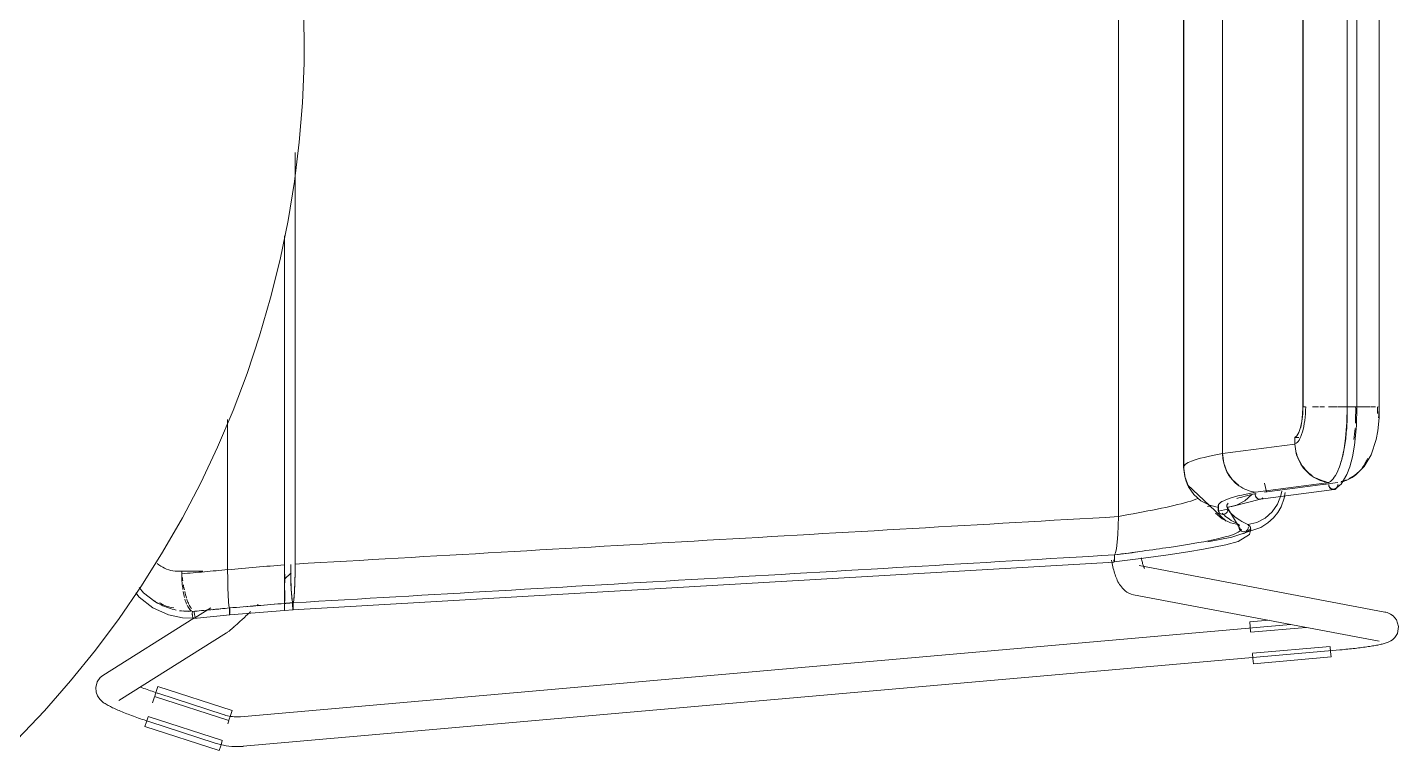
# Model space of a CAD drawing. Header units: millimetres. Extents: x 79795 to 317870, y -36033 to 97293.
# Drawn here: x 160438 to 160992, y 30924 to 31216 of the extents above; entities that cross this region are included whole.
import ezdxf

# ---------------------------------------------------------------- set-up
doc = ezdxf.new("R2010")
doc.units = ezdxf.units.MM
doc.header["$MEASUREMENT"] = 0
doc.layers.add('I-FURN', color=8, linetype='CONTINUOUS', lineweight=9)

msp = doc.modelspace()

# ---------------------------------------------------------------- linework, layer by layer
at = {"layer": 'I-FURN'}
for p, q in [((160879.15, 31018.98), (160879.15, 31402.38)), ((160879.15, 31402.38), (160879.15, 31018.98)), ((160905.5, 31382.53), (160905.5, 31077.73)), ((160905.66, 31038.29), (160905.66, 31383.07)), ((160905.66, 31383.07), (160905.66, 31038.29)), ((160921.25, 31044.32), (160921.25, 31377.04)), ((160921.25, 31377.04), (160921.25, 31044.32)), ((160953.72, 31358.11), (160953.72, 31063.25)), ((160953.78, 31063.25), (160953.78, 31358.11)), ((160971.62, 31358.11), (160971.62, 31063.25)), ((160975.58, 31063.25), (160975.58, 31358.11)), ((160984.62, 31063.25), (160984.62, 31358.11)), ((160550.12, 31210.68), (160549.8, 31226.68)), ((160550.02, 31202.04), (160550.12, 31210.68)), ((160549.36, 31186.06), (160550.02, 31202.04)), ((160548.05, 31170.11), (160549.36, 31186.06)), ((160546.11, 31154.23), (160548.05, 31170.11)), ((160546.42, 30999.73), (160546.42, 31166)), ((160546.42, 31166), (160546.42, 30999.73)), ((160543.54, 31138.44), (160546.11, 31154.23)), ((160540.34, 31122.77), (160543.54, 31138.44)), ((160542.1, 30999.46), (160542.1, 31132.29)), ((160542.1, 31132.29), (160542.1, 30999.46)), ((160536.51, 31107.23), (160540.34, 31122.77)), ((160532.06, 31091.86), (160536.51, 31107.23)), ((160527.01, 31076.68), (160532.06, 31091.86)), ((160521.35, 31061.72), (160527.01, 31076.68)), ((160905.5, 31077.73), (160905.5, 31038.83)), ((160953.72, 31063.25), (160953.61, 31060.22)), ((160960.1, 31063.25), (160957.63, 31063.25)), ((160962.46, 31063.25), (160960.62, 31063.25)), ((160967.64, 31063.25), (160964.09, 31063.25)), ((160967.84, 31063.25), (160971.65, 31063.25)), ((160971.65, 31063.25), (160967.84, 31063.25)), ((160971.54, 31057.03), (160971.62, 31063.25)), ((160971.73, 31063.25), (160971.96, 31063.25)), ((160975.58, 31063.25), (160971.73, 31063.25)), ((160971.96, 31063.25), (160972.29, 31063.25)), ((160972.29, 31063.25), (160972.71, 31063.25)), ((160972.71, 31063.25), (160973.18, 31063.25)), ((160973.18, 31063.25), (160973.68, 31063.25)), ((160973.68, 31063.25), (160974.17, 31063.25)), ((160974.17, 31063.25), (160974.62, 31063.25)), ((160974.62, 31063.25), (160975.01, 31063.25)), ((160975.01, 31063.25), (160975.32, 31063.25)), ((160975.32, 31063.25), (160975.51, 31063.25)), ((160975.34, 31063.25), (160978.37, 31063.25)), ((160978.35, 31063.25), (160975.34, 31063.25)), ((160975.44, 31055.69), (160975.58, 31063.25)), ((160975.51, 31063.25), (160975.58, 31063.25)), ((160978.51, 31063.25), (160979.11, 31063.25)), ((160981.1, 31063.25), (160979.12, 31063.25)), ((160983.13, 31063.25), (160981.38, 31063.25)), ((160984.6, 31063.25), (160984.32, 31063.25)), ((160984.45, 31063.25), (160984.62, 31063.25)), ((160984.54, 31058.74), (160984.62, 31063.25)), ((160515.09, 31046.99), (160521.35, 31061.72)), ((160519.14, 31058.07), (160519.14, 30997.52)), ((160519.14, 30997.52), (160519.14, 31058.07)), ((160953.29, 31057.37), (160952.78, 31054.87)), ((160953.61, 31060.22), (160953.29, 31057.37)), ((160971.01, 31050.47), (160971.54, 31057.03)), ((160984.02, 31053.53), (160984.54, 31058.74)), ((160951.32, 31051.54), (160950.46, 31050.9)), ((160952.11, 31052.89), (160951.32, 31051.54)), ((160952.78, 31054.87), (160952.11, 31052.89)), ((160974.64, 31047.81), (160975.44, 31055.69)), ((160983.37, 31050.03), (160984.02, 31053.53)), ((160508.25, 31032.53), (160515.09, 31046.99)), ((160950.53, 31048.18), (160921.25, 31044.32)), ((160950.46, 31050.9), (160952.13, 31050.9)), ((160950.46, 31050.9), (160950.53, 31048.18)), ((160969.45, 31042.02), (160970.42, 31046.45)), ((160970.42, 31046.45), (160971.01, 31050.47)), ((160973.77, 31043.09), (160974.64, 31047.81)), ((160981.35, 31043.88), (160983.37, 31050.03)), ((160921.25, 31044.32), (160921.73, 31040.55)), ((160921.73, 31040.55), (160922.98, 31037.14)), ((160968.36, 31038.58), (160969.45, 31042.02)), ((160972.69, 31039.05), (160973.77, 31043.09)), ((160978.48, 31039.16), (160981.35, 31043.88)), ((160905.95, 31035.08), (160905.5, 31038.83)), ((160906.13, 31034.5), (160905.66, 31038.29)), ((160905.66, 31038.29), (160906.13, 31034.5)), ((160907.67, 31030.61), (160905.95, 31035.08)), ((160907.5, 31030.93), (160906.13, 31034.5)), ((160906.13, 31034.5), (160907.49, 31030.93)), ((160923.05, 31037.01), (160925.13, 31033.89)), ((160969.2, 31032.05), (160971.5, 31035.88)), ((160971.5, 31035.88), (160972.69, 31039.05)), ((160972.31, 31034.18), (160974.57, 31035.52)), ((160974.57, 31035.52), (160976.64, 31037.19)), ((160976.64, 31037.19), (160978.48, 31039.16)), ((160500.84, 31018.35), (160508.25, 31032.53)), ((160907.07, 31031.71), (160906.37, 31033.64)), ((160922.77, 31017.11), (160907.07, 31031.71)), ((160907.49, 31030.93), (160909.66, 31027.79)), ((160909.67, 31027.79), (160907.5, 31030.93)), ((160925.13, 31033.89), (160927.87, 31031.41)), ((160934.63, 31028.78), (160964.33, 31032.62)), ((160966.31, 31029.8), (160936.54, 31025.95)), ((160967.87, 31032.64), (160938.18, 31028.8)), ((160938.96, 31028.92), (160938.27, 31032.41)), ((160945.24, 31029.15), (160944.87, 31027.4)), ((160944.87, 31027.4), (160945.24, 31029.14)), ((160961.9, 31031.87), (160964.34, 31032.19)), ((160966.81, 31030.16), (160969.2, 31032.05)), ((160909.66, 31027.79), (160912.54, 31025.28)), ((160912.54, 31025.29), (160909.67, 31027.79)), ((160915.93, 31023.53), (160912.54, 31025.29)), ((160912.54, 31025.28), (160915.93, 31023.53)), ((160915.93, 31023.53), (160919.65, 31022.64)), ((160919.68, 31020.82), (160919.63, 31023.7)), ((160923.15, 31022.64), (160926.87, 31023.53)), ((160936.62, 31025.96), (160925, 31022.99)), ((160926.87, 31023.53), (160930.26, 31025.28)), ((160930.26, 31025.28), (160933.14, 31027.79)), ((160934.48, 31028.31), (160934.44, 31027.81)), ((160934.44, 31027.81), (160934.52, 31027.32)), ((160934.52, 31027.32), (160934.71, 31026.87)), ((160934.71, 31026.87), (160935.01, 31026.48)), ((160935.01, 31026.48), (160935.39, 31026.19)), ((160935.39, 31026.19), (160935.84, 31026)), ((160935.84, 31026), (160936.3, 31025.93)), ((160936.3, 31025.93), (160936.77, 31026)), ((160936.77, 31026), (160937.21, 31026.19)), ((160937.21, 31026.19), (160937.6, 31026.48)), ((160941.3, 31020.8), (160943.47, 31023.89)), ((160943.47, 31023.89), (160944.87, 31027.4)), ((160944.92, 31022.81), (160946.21, 31026.41)), ((160946.21, 31026.41), (160946.51, 31028.68)), ((160492.87, 31004.48), (160500.84, 31018.35)), ((160879.1, 31015.21), (160879.15, 31018.98)), ((160879.15, 31018.9), (160879.1, 31015.21)), ((160918.39, 31020.31), (160921.1, 31018.05)), ((160921.1, 31018.06), (160918.4, 31020.31)), ((160919.45, 31021.67), (160919.49, 31022.17)), ((160919.48, 31022.17), (160919.45, 31021.67)), ((160919.53, 31021.18), (160919.45, 31021.67)), ((160919.45, 31021.67), (160919.53, 31021.18)), ((160919.65, 31022.64), (160919.48, 31022.17)), ((160919.49, 31022.17), (160919.65, 31022.64)), ((160919.73, 31020.73), (160919.53, 31021.18)), ((160919.53, 31021.18), (160919.73, 31020.73)), ((160919.55, 31021.12), (160923.44, 31021.96)), ((160920.05, 31020.35), (160919.73, 31020.73)), ((160919.73, 31020.73), (160920.05, 31020.34)), ((160920.45, 31020.05), (160920.05, 31020.35)), ((160920.05, 31020.34), (160920.45, 31020.05)), ((160920.91, 31019.86), (160920.45, 31020.05)), ((160920.45, 31020.05), (160920.91, 31019.86)), ((160921.4, 31019.8), (160920.91, 31019.86)), ((160920.91, 31019.86), (160921.4, 31019.79)), ((160924.42, 31016.42), (160921.1, 31018.06)), ((160921.1, 31018.05), (160924.42, 31016.41)), ((160921.89, 31019.86), (160921.4, 31019.8)), ((160921.4, 31019.79), (160921.89, 31019.86)), ((160922.35, 31020.05), (160921.89, 31019.86)), ((160921.89, 31019.86), (160922.35, 31020.05)), ((160922.75, 31020.35), (160922.35, 31020.05)), ((160922.35, 31020.05), (160922.76, 31020.34)), ((160923.07, 31020.73), (160922.75, 31020.35)), ((160922.76, 31020.34), (160923.07, 31020.73)), ((160923.27, 31021.18), (160923.07, 31020.73)), ((160923.07, 31020.73), (160923.27, 31021.18)), ((160925, 31022.99), (160923.14, 31022.67)), ((160923.15, 31022.64), (160923.31, 31022.17)), ((160923.32, 31022.17), (160923.15, 31022.64)), ((160928.96, 31013), (160923.26, 31022.39)), ((160923.35, 31021.67), (160923.27, 31021.18)), ((160923.27, 31021.18), (160923.35, 31021.67)), ((160923.31, 31022.17), (160923.35, 31021.67)), ((160923.35, 31021.67), (160923.32, 31022.17)), ((160935.15, 31016.58), (160938.47, 31018.32)), ((160938.47, 31018.32), (160941.3, 31020.8)), ((160939.55, 31016.38), (160941.8, 31018.37)), ((160941.3, 31020.8), (160940.8, 31020.27)), ((160941.74, 31021.31), (160941.3, 31020.8)), ((160941.8, 31018.37), (160943.58, 31020.54)), ((160943.58, 31020.54), (160944.92, 31022.81)), ((160878.94, 31011.68), (160879.1, 31015.21)), ((160879.09, 31015.15), (160878.94, 31011.67)), ((160928.04, 31015.63), (160924.42, 31016.42)), ((160924.42, 31016.41), (160928.04, 31015.63)), ((160925.01, 31010.57), (160936.73, 31014.56)), ((160927.86, 31014.65), (160927.89, 31015.15)), ((160927.88, 31015.15), (160927.86, 31014.65)), ((160927.95, 31014.16), (160927.86, 31014.65)), ((160927.86, 31014.65), (160927.95, 31014.16)), ((160928.04, 31015.63), (160927.88, 31015.15)), ((160927.89, 31015.15), (160928.04, 31015.63)), ((160928.16, 31013.71), (160927.95, 31014.16)), ((160927.95, 31014.16), (160928.15, 31013.71)), ((160928.15, 31013.71), (160928.47, 31013.33)), ((160928.47, 31013.34), (160928.16, 31013.71)), ((160928.87, 31013.05), (160928.47, 31013.34)), ((160928.47, 31013.33), (160928.87, 31013.04)), ((160929.33, 31012.86), (160928.87, 31013.05)), ((160928.87, 31013.04), (160929.33, 31012.86)), ((160929.82, 31012.81), (160929.33, 31012.86)), ((160929.33, 31012.86), (160929.82, 31012.8)), ((160930.3, 31012.88), (160929.82, 31012.81)), ((160929.82, 31012.8), (160930.3, 31012.87)), ((160930.76, 31013.07), (160930.3, 31012.88)), ((160930.3, 31012.87), (160930.76, 31013.07)), ((160931.15, 31013.37), (160930.76, 31013.07)), ((160930.76, 31013.07), (160931.15, 31013.37)), ((160931.46, 31013.76), (160931.15, 31013.37)), ((160931.15, 31013.37), (160931.46, 31013.76)), ((160931.65, 31014.22), (160931.46, 31013.76)), ((160931.46, 31013.76), (160931.66, 31014.21)), ((160931.52, 31015.68), (160935.15, 31016.58)), ((160931.52, 31015.68), (160931.69, 31015.21)), ((160931.69, 31015.21), (160931.52, 31015.68)), ((160931.73, 31014.71), (160931.65, 31014.22)), ((160931.66, 31014.21), (160931.73, 31014.71)), ((160932.21, 31011.67), (160932.74, 31013.86)), ((160932.74, 31013.86), (160932.45, 31014.77)), ((160936.73, 31014.56), (160939.55, 31016.38)), ((160878.39, 31006.08), (160878.7, 31008.57)), ((160878.7, 31008.54), (160878.39, 31006.08)), ((160878.7, 31008.57), (160878.94, 31011.68)), ((160878.94, 31011.63), (160878.7, 31008.57)), ((160913.56, 31005.69), (160922.58, 31007.49)), ((160915.35, 31008.67), (160925.01, 31010.57)), ((160922.58, 31007.49), (160927.57, 31008.9)), ((160927.57, 31008.9), (160932.21, 31011.67)), ((160484.35, 30990.94), (160492.87, 31004.48)), ((160876.53, 31000.67), (160876.41, 31001.37)), ((160877.25, 31001.48), (160877.29, 31001.1)), ((160877.29, 31001.1), (160877.25, 31001.48)), ((160877.29, 31001.1), (160877.33, 31000.81)), ((160877.33, 31000.81), (160877.29, 31001.1)), ((160877.44, 31000.57), (160889.29, 31002.12)), ((160877.54, 31000.83), (160877.58, 31001.13)), ((160877.58, 31001.13), (160877.54, 31000.83)), ((160877.58, 31001.13), (160877.62, 31001.52)), ((160877.62, 31001.51), (160877.58, 31001.13)), ((160877.62, 31001.52), (160877.64, 31001.97)), ((160877.64, 31001.97), (160877.62, 31001.51)), ((160877.63, 31003.43), (160878.03, 31004.33)), ((160878.02, 31004.33), (160877.63, 31003.43)), ((160877.64, 31002.96), (160877.63, 31003.43)), ((160877.63, 31003.43), (160877.64, 31002.96)), ((160877.65, 31002.46), (160877.64, 31002.96)), ((160877.64, 31002.96), (160877.65, 31002.46)), ((160877.64, 31001.97), (160877.65, 31002.46)), ((160877.65, 31002.46), (160877.64, 31001.97)), ((160878.39, 31006.07), (160878.02, 31004.33)), ((160878.03, 31004.33), (160878.39, 31006.08)), ((160888.54, 31001.71), (160888.45, 31002.2)), ((160888.64, 31001.24), (160888.54, 31001.71)), ((160888.75, 31000.8), (160888.64, 31001.24)), ((160889.29, 31002.12), (160899.22, 31003.47)), ((160899.22, 31003.47), (160907.24, 31004.66)), ((160907.24, 31004.66), (160913.56, 31005.69)), ((160499.34, 30996.81), (160509.1, 30996.81)), ((160500.59, 30995.82), (160500.59, 30996.87)), ((160519.14, 30997.52), (160519.16, 30993.76)), ((160519.16, 30993.76), (160519.14, 30997.4)), ((160542.11, 30995.68), (160542.1, 30999.46)), ((160542.1, 30999.46), (160542.11, 30995.68)), ((160542.11, 30993.67), (160544.78, 30996.24)), ((160542.11, 30992.11), (160542.11, 30995.68)), ((160542.11, 30995.68), (160542.11, 30992.11)), ((160542.23, 30995.67), (160542.22, 30992.12)), ((160542.22, 30992.11), (160542.23, 30995.67)), ((160544.63, 30999.62), (160544.66, 30995.94)), ((160544.66, 30995.94), (160544.74, 30992.39)), ((160877.44, 31000.56), (160545.53, 30981.28)), ((160546.32, 30992.38), (160546.39, 30995.94)), ((160546.39, 30995.94), (160546.42, 30999.73)), ((160876.65, 30999.97), (160876.53, 31000.67)), ((160876.79, 30999.29), (160876.65, 30999.97)), ((160876.93, 30998.63), (160876.79, 30999.29)), ((160877.08, 30997.97), (160876.93, 30998.63)), ((160877.25, 30997.33), (160877.08, 30997.97)), ((160877.42, 30996.7), (160877.25, 30997.33)), ((160877.38, 31000.63), (160877.44, 31000.57)), ((160877.44, 31000.56), (160877.38, 31000.62)), ((160877.6, 30996.08), (160877.42, 30996.7)), ((160877.8, 30995.48), (160877.6, 30996.08)), ((160986.81, 30980.35), (160887.52, 30999.16)), ((160888.85, 31000.37), (160888.75, 31000.8)), ((160888.96, 30999.98), (160888.85, 31000.37)), ((160889.07, 30999.61), (160888.96, 30999.98)), ((160889.18, 30999.28), (160889.07, 30999.61)), ((160889.28, 30998.97), (160889.18, 30999.28)), ((160889.38, 30998.71), (160889.28, 30998.97)), ((160889.48, 30998.47), (160889.38, 30998.71)), ((160889.57, 30998.28), (160889.48, 30998.47)), ((160889.64, 30998.13), (160889.57, 30998.28)), ((160889.69, 30998.04), (160889.64, 30998.13)), ((160889.73, 30997.97), (160889.69, 30998.04)), ((160889.75, 30997.94), (160889.73, 30997.97)), ((160475.3, 30977.75), (160484.35, 30990.94)), ((160483.35, 30990.22), (160485.08, 30988.15)), ((160519.16, 30993.76), (160519.24, 30990.23)), ((160519.24, 30990.22), (160519.17, 30993.67)), ((160519.24, 30990.23), (160519.35, 30987.13)), ((160519.35, 30987.12), (160519.24, 30990.16)), ((160542.12, 30988.98), (160542.11, 30992.11)), ((160542.11, 30992.11), (160542.12, 30988.98)), ((160544.74, 30992.39), (160544.86, 30989.27)), ((160546.19, 30989.25), (160546.32, 30992.38)), ((160878, 30994.88), (160877.8, 30995.48)), ((160878.22, 30994.3), (160878, 30994.88)), ((160878.46, 30993.73), (160878.22, 30994.3)), ((160878.71, 30993.17), (160878.46, 30993.73)), ((160878.98, 30992.62), (160878.71, 30993.17)), ((160879.27, 30992.08), (160878.98, 30992.62)), ((160879.59, 30991.54), (160879.27, 30992.08)), ((160879.95, 30991.01), (160879.59, 30991.54)), ((160880.35, 30990.48), (160879.95, 30991.01)), ((160880.81, 30989.95), (160880.35, 30990.48)), ((160482.02, 30988.16), (160483.42, 30986.41)), ((160483.42, 30986.41), (160488.95, 30982.08)), ((160485.08, 30988.15), (160489.66, 30984.65)), ((160489.66, 30984.65), (160493.34, 30982.74)), ((160519.35, 30987.13), (160519.5, 30984.65)), ((160519.5, 30984.65), (160519.35, 30987.09)), ((160519.5, 30984.65), (160519.68, 30982.91)), ((160519.68, 30982.91), (160519.5, 30984.63)), ((160542.12, 30988.98), (160542.13, 30986.47)), ((160542.13, 30986.48), (160542.12, 30988.97)), ((160542.15, 30984.73), (160542.13, 30986.47)), ((160542.13, 30986.47), (160542.15, 30984.72)), ((160542.16, 30983.84), (160542.15, 30984.73)), ((160542.15, 30984.72), (160542.16, 30983.84)), ((160542.2, 30986.5), (160542.19, 30984.74)), ((160542.19, 30984.74), (160542.2, 30986.49)), ((160542.22, 30988.99), (160542.2, 30986.5)), ((160542.2, 30986.49), (160542.22, 30988.99)), ((160544.86, 30989.27), (160545.03, 30986.77)), ((160545.03, 30986.77), (160545.22, 30985.02)), ((160545.22, 30985.02), (160545.43, 30984.12)), ((160545.63, 30984.11), (160545.84, 30985)), ((160545.84, 30985), (160546.03, 30986.75)), ((160546.03, 30986.75), (160546.19, 30989.25)), ((160881.33, 30989.42), (160880.81, 30989.95)), ((160881.92, 30988.91), (160881.33, 30989.42)), ((160882.61, 30988.43), (160881.92, 30988.91)), ((160883.4, 30987.99), (160882.61, 30988.43)), ((160884.3, 30987.63), (160883.4, 30987.99)), ((160885.28, 30987.37), (160884.3, 30987.63)), ((160885.28, 30987.37), (160984.57, 30968.56)), ((160488.95, 30982.08), (160495.26, 30979.17)), ((160495.26, 30979.17), (160500.91, 30977.96)), ((160519.97, 30979.17), (160505.48, 30977.75)), ((160512.33, 30982.09), (160505.88, 30978.05)), ((160519.68, 30982.91), (160519.88, 30982.02)), ((160519.88, 30982.03), (160519.68, 30982.91)), ((160519.86, 30981.06), (160519.87, 30981.56)), ((160519.87, 30981.55), (160519.86, 30981.05)), ((160519.87, 30980.57), (160519.86, 30981.06)), ((160519.86, 30981.05), (160519.87, 30980.56)), ((160519.87, 30981.56), (160519.88, 30982.03)), ((160519.88, 30982.02), (160519.87, 30981.55)), ((160519.88, 30980.11), (160519.87, 30980.57)), ((160519.87, 30980.56), (160519.88, 30980.11)), ((160519.88, 30980.11), (160519.9, 30979.73)), ((160519.9, 30979.73), (160519.88, 30980.11)), ((160519.9, 30979.73), (160519.92, 30979.43)), ((160519.92, 30979.43), (160519.9, 30979.73)), ((160519.92, 30979.43), (160519.94, 30979.24)), ((160519.94, 30979.24), (160519.97, 30979.17)), ((160519.97, 30979.18), (160519.94, 30979.24)), ((160542.17, 30981), (160519.97, 30979.18)), ((160519.97, 30979.17), (160519.99, 30979.24)), ((160519.99, 30979.24), (160519.97, 30979.18)), ((160520.02, 30979.43), (160519.99, 30979.24)), ((160519.99, 30979.24), (160520.02, 30979.42)), ((160520.02, 30979.42), (160520.04, 30979.72)), ((160520.04, 30979.72), (160520.02, 30979.43)), ((160520.07, 30981.54), (160520.06, 30982.01)), ((160520.06, 30982.01), (160520.07, 30981.54)), ((160520.06, 30980.1), (160520.07, 30980.55)), ((160520.07, 30980.55), (160520.06, 30980.1)), ((160520.07, 30981.04), (160520.07, 30981.54)), ((160520.07, 30981.54), (160520.07, 30981.04)), ((160520.07, 30980.55), (160520.07, 30981.04)), ((160520.07, 30981.04), (160520.07, 30980.55)), ((160526.55, 30978.77), (160527.01, 30979.2)), ((160527.01, 30979.2), (160527.48, 30979.64)), ((160527.48, 30979.64), (160527.96, 30980.09)), ((160527.96, 30980.09), (160528.44, 30980.55)), ((160530.92, 30982.9), (160531.43, 30983.39)), ((160542.16, 30983.37), (160542.16, 30983.84)), ((160542.16, 30983.84), (160542.16, 30983.37)), ((160542.16, 30982.87), (160542.16, 30983.37)), ((160542.16, 30983.37), (160542.16, 30982.87)), ((160542.16, 30982.38), (160542.16, 30982.87)), ((160542.16, 30982.87), (160542.16, 30982.38)), ((160542.16, 30981.93), (160542.16, 30982.38)), ((160542.16, 30982.38), (160542.16, 30981.93)), ((160542.16, 30981.55), (160542.16, 30981.93)), ((160542.16, 30981.93), (160542.16, 30981.55)), ((160542.16, 30981.26), (160542.16, 30981.55)), ((160542.16, 30981.55), (160542.16, 30981.25)), ((160542.17, 30981.07), (160542.16, 30981.26)), ((160542.16, 30981.25), (160542.17, 30981.07)), ((160542.18, 30981.94), (160542.17, 30981.55)), ((160542.17, 30981.55), (160542.18, 30981.93)), ((160542.17, 30981.55), (160542.17, 30981.26)), ((160542.17, 30981.26), (160542.17, 30981.55)), ((160542.17, 30981), (160545.53, 30981.27)), ((160542.17, 30981.26), (160542.17, 30981.07)), ((160542.17, 30981.07), (160542.17, 30981.26)), ((160542.17, 30981.07), (160542.17, 30981)), ((160542.17, 30981), (160542.17, 30981.07)), ((160542.17, 30981.07), (160542.17, 30981)), ((160542.17, 30981), (160542.17, 30981.07)), ((160542.18, 30983.85), (160542.18, 30983.38)), ((160542.18, 30983.37), (160542.18, 30983.84)), ((160542.18, 30983.38), (160542.18, 30982.88)), ((160542.18, 30982.88), (160542.18, 30983.37)), ((160542.18, 30982.88), (160542.18, 30982.39)), ((160542.18, 30982.39), (160542.18, 30982.88)), ((160542.18, 30982.39), (160542.18, 30981.94)), ((160542.18, 30981.93), (160542.18, 30982.39)), ((160545.43, 30984.12), (160545.42, 30983.65)), ((160545.42, 30983.65), (160545.42, 30983.15)), ((160545.42, 30983.15), (160545.42, 30982.66)), ((160545.42, 30982.66), (160545.43, 30982.21)), ((160545.43, 30982.21), (160545.45, 30981.83)), ((160545.45, 30981.83), (160545.47, 30981.53)), ((160545.47, 30981.53), (160545.5, 30981.34)), ((160545.5, 30981.34), (160545.53, 30981.28)), ((160545.53, 30981.28), (160545.55, 30981.34)), ((160545.55, 30981.34), (160545.58, 30981.53)), ((160545.58, 30981.53), (160545.6, 30981.82)), ((160545.6, 30981.82), (160545.62, 30982.2)), ((160545.62, 30982.2), (160545.63, 30982.65)), ((160545.64, 30983.64), (160545.63, 30984.11)), ((160545.63, 30982.65), (160545.64, 30983.14)), ((160545.64, 30983.14), (160545.64, 30983.64)), ((160987.23, 30980.26), (160986.81, 30980.35)), ((160987.74, 30980.12), (160987.23, 30980.26)), ((160988.36, 30979.91), (160987.74, 30980.12)), ((160989.16, 30979.54), (160988.36, 30979.91)), ((160990.24, 30978.79), (160989.16, 30979.54)), ((160465.72, 30964.93), (160475.3, 30977.75)), ((160505.51, 30977.82), (160468.75, 30954.79)), ((160500.91, 30977.96), (160506.37, 30977.87)), ((160520.43, 30973.24), (160520.68, 30973.45)), ((160520.68, 30973.45), (160520.95, 30973.68)), ((160520.95, 30973.68), (160521.23, 30973.93)), ((160521.23, 30973.93), (160521.52, 30974.18)), ((160521.52, 30974.18), (160521.83, 30974.46)), ((160521.83, 30974.46), (160522.15, 30974.74)), ((160522.15, 30974.74), (160522.49, 30975.05)), ((160522.49, 30975.05), (160522.84, 30975.36)), ((160522.84, 30975.36), (160523.2, 30975.69)), ((160523.2, 30975.69), (160523.58, 30976.03)), ((160523.58, 30976.03), (160523.97, 30976.39)), ((160523.97, 30976.39), (160524.37, 30976.76)), ((160948.7, 30975.37), (160524.35, 30938.08)), ((160524.37, 30976.76), (160524.79, 30977.14)), ((160524.79, 30977.14), (160525.21, 30977.53)), ((160525.21, 30977.53), (160525.65, 30977.93)), ((160525.65, 30977.93), (160526.09, 30978.35)), ((160526.09, 30978.35), (160526.55, 30978.77)), ((160940.12, 30977.11), (160932.22, 30976.41)), ((160932.4, 30974.37), (160932.22, 30976.41)), ((160932.58, 30972.31), (160932.4, 30974.37)), ((160932.59, 30972.18), (160955.07, 30974.16)), ((160991.57, 30977.21), (160990.24, 30978.79)), ((160991.57, 30977.21), (160992.4, 30974.46)), ((160992.4, 30974.46), (160991.92, 30971.7)), ((160475.12, 30944.62), (160518.7, 30971.92)), ((160518.7, 30971.92), (160519.03, 30972.14)), ((160519.03, 30972.14), (160519.28, 30972.32)), ((160519.28, 30972.32), (160519.51, 30972.49)), ((160519.51, 30972.49), (160519.73, 30972.67)), ((160519.73, 30972.67), (160519.96, 30972.85)), ((160519.96, 30972.85), (160520.19, 30973.04)), ((160520.19, 30973.04), (160520.43, 30973.24)), ((160987.4, 30967.88), (160987, 30967.76)), ((160987.8, 30968.02), (160987.4, 30967.88)), ((160988.23, 30968.19), (160987.8, 30968.02)), ((160988.71, 30968.41), (160988.23, 30968.19)), ((160989.27, 30968.71), (160988.71, 30968.41)), ((160989.97, 30969.19), (160989.27, 30968.71)), ((160990.88, 30970.05), (160989.97, 30969.19)), ((160991.92, 30971.7), (160990.88, 30970.05)), ((160455.64, 30952.51), (160465.72, 30964.93)), ((160525.4, 30926.13), (160968.72, 30965.08)), ((160964.75, 30966.5), (160933.34, 30963.74)), ((160933.53, 30961.55), (160933.35, 30963.61)), ((160964.76, 30966.37), (160964.94, 30964.31)), ((160964.94, 30964.31), (160965.12, 30962.26)), ((160968.88, 30965.09), (160968.72, 30965.08)), ((160969.63, 30965.16), (160968.88, 30965.09)), ((160970.39, 30965.23), (160969.63, 30965.16)), ((160971.13, 30965.3), (160970.39, 30965.23)), ((160971.88, 30965.38), (160971.13, 30965.3)), ((160972.62, 30965.45), (160971.88, 30965.38)), ((160973.35, 30965.53), (160972.62, 30965.45)), ((160974.08, 30965.61), (160973.35, 30965.53)), ((160974.79, 30965.69), (160974.08, 30965.61)), ((160975.5, 30965.77), (160974.79, 30965.69)), ((160976.2, 30965.86), (160975.5, 30965.77)), ((160976.89, 30965.94), (160976.2, 30965.86)), ((160977.57, 30966.03), (160976.89, 30965.94)), ((160978.23, 30966.12), (160977.57, 30966.03)), ((160978.88, 30966.21), (160978.23, 30966.12)), ((160979.51, 30966.3), (160978.88, 30966.21)), ((160980.13, 30966.39), (160979.51, 30966.3)), ((160980.73, 30966.48), (160980.13, 30966.39)), ((160981.32, 30966.57), (160980.73, 30966.48)), ((160981.89, 30966.66), (160981.32, 30966.57)), ((160982.44, 30966.76), (160981.89, 30966.66)), ((160982.97, 30966.85), (160982.44, 30966.76)), ((160983.49, 30966.94), (160982.97, 30966.85)), ((160983.98, 30967.04), (160983.49, 30966.94)), ((160984.46, 30967.13), (160983.98, 30967.04)), ((160984.92, 30967.23), (160984.46, 30967.13)), ((160985.36, 30967.33), (160984.92, 30967.23)), ((160985.79, 30967.43), (160985.36, 30967.33)), ((160986.2, 30967.53), (160985.79, 30967.43)), ((160986.61, 30967.64), (160986.2, 30967.53)), ((160987, 30967.76), (160986.61, 30967.64)), ((160933.71, 30959.5), (160933.53, 30961.55)), ((160965.12, 30962.26), (160933.71, 30959.5)), ((160445.07, 30940.49), (160455.64, 30952.51)), ((160466.4, 30952.16), (160465.81, 30949.93)), ((160467.62, 30953.89), (160466.4, 30952.16)), ((160467.62, 30953.89), (160468.75, 30954.79)), ((160465.81, 30949.93), (160465.99, 30947.96)), ((160465.99, 30947.96), (160466.51, 30946.58)), ((160466.51, 30946.58), (160467.07, 30945.67)), ((160467.07, 30945.67), (160467.59, 30945.04)), ((160484, 30949.98), (160484.62, 30949.75)), ((160484.62, 30949.75), (160485.26, 30949.51)), ((160485.26, 30949.51), (160485.91, 30949.28)), ((160485.91, 30949.28), (160486.56, 30949.04)), ((160486.56, 30949.04), (160487.23, 30948.81)), ((160487.23, 30948.81), (160487.9, 30948.57)), ((160487.9, 30948.57), (160488.58, 30948.34)), ((160488.58, 30948.34), (160489.27, 30948.11)), ((160489.59, 30946.12), (160488.79, 30943.64)), ((160489.27, 30948.11), (160489.96, 30947.88)), ((160489.62, 30946.22), (160519.63, 30936.53)), ((160489.66, 30946.34), (160490.3, 30948.31)), ((160489.96, 30947.88), (160490.65, 30947.65)), ((160490.3, 30948.31), (160490.93, 30950.26)), ((160490.65, 30947.65), (160490.98, 30947.54)), ((160520.94, 30940.57), (160490.93, 30950.26)), ((160517.79, 30938.83), (160490.98, 30947.54)), ((160434.03, 30928.92), (160445.07, 30940.49)), ((160467.59, 30945.04), (160468.06, 30944.57)), ((160468.06, 30944.57), (160468.48, 30944.2)), ((160468.48, 30944.2), (160468.89, 30943.89)), ((160468.89, 30943.89), (160469.28, 30943.61)), ((160469.28, 30943.61), (160469.66, 30943.36)), ((160469.66, 30943.36), (160470.06, 30943.12)), ((160470.06, 30943.12), (160470.45, 30942.88)), ((160470.45, 30942.88), (160470.87, 30942.65)), ((160470.87, 30942.65), (160471.29, 30942.42)), ((160471.29, 30942.42), (160471.73, 30942.19)), ((160471.73, 30942.19), (160472.19, 30941.96)), ((160472.19, 30941.96), (160472.66, 30941.73)), ((160472.66, 30941.73), (160473.15, 30941.5)), ((160473.15, 30941.5), (160473.66, 30941.26)), ((160473.66, 30941.26), (160474.19, 30941.03)), ((160474.19, 30941.03), (160474.73, 30940.79)), ((160474.73, 30940.79), (160475.3, 30940.54)), ((160475.3, 30940.54), (160475.88, 30940.3)), ((160475.88, 30940.3), (160476.47, 30940.05)), ((160520.94, 30940.57), (160520.31, 30938.62)), ((160476.47, 30940.05), (160477.08, 30939.8)), ((160477.08, 30939.8), (160477.71, 30939.55)), ((160477.71, 30939.55), (160478.35, 30939.3)), ((160478.35, 30939.3), (160479, 30939.05)), ((160479, 30939.05), (160479.67, 30938.79)), ((160479.67, 30938.79), (160480.34, 30938.54)), ((160480.34, 30938.54), (160481.03, 30938.28)), ((160481.03, 30938.28), (160481.73, 30938.03)), ((160481.73, 30938.03), (160482.44, 30937.77)), ((160482.44, 30937.77), (160483.15, 30937.52)), ((160483.15, 30937.52), (160483.88, 30937.27)), ((160483.88, 30937.27), (160484.6, 30937.02)), ((160484.6, 30937.02), (160485.34, 30936.77)), ((160485.34, 30936.77), (160486.07, 30936.52)), ((160485.71, 30934.1), (160486.34, 30936.06)), ((160486.07, 30936.52), (160486.81, 30936.28)), ((160486.34, 30936.06), (160486.98, 30938.03)), ((160486.81, 30936.28), (160487.27, 30936.13)), ((160517.03, 30928.46), (160487.02, 30938.15)), ((160487.27, 30936.13), (160514.09, 30927.41)), ((160517.82, 30938.82), (160517.79, 30938.83)), ((160518.45, 30938.63), (160517.82, 30938.82)), ((160519.09, 30938.46), (160518.45, 30938.63)), ((160519.74, 30938.32), (160519.09, 30938.46)), ((160519.6, 30936.43), (160519.22, 30935.27)), ((160520.31, 30938.62), (160519.67, 30936.65)), ((160520.39, 30938.21), (160519.74, 30938.32)), ((160521.05, 30938.12), (160520.39, 30938.21)), ((160521.71, 30938.06), (160521.05, 30938.12)), ((160522.37, 30938.03), (160521.71, 30938.06)), ((160523.03, 30938.02), (160522.37, 30938.03)), ((160523.69, 30938.04), (160523.03, 30938.02)), ((160524.35, 30938.08), (160523.69, 30938.04)), ((160515.72, 30924.42), (160485.71, 30934.1)), ((160514.09, 30927.41), (160515.18, 30927.08)), ((160515.18, 30927.08), (160516.29, 30926.8)), ((160516.35, 30926.37), (160515.72, 30924.42)), ((160516.29, 30926.8), (160517.4, 30926.55)), ((160516.99, 30928.34), (160516.35, 30926.37)), ((160517.4, 30926.55), (160518.53, 30926.36)), ((160518.53, 30926.36), (160519.66, 30926.2)), ((160519.66, 30926.2), (160520.8, 30926.1)), ((160520.8, 30926.1), (160521.94, 30926.04)), ((160521.94, 30926.04), (160523.08, 30926.02)), ((160523.08, 30926.02), (160524.22, 30926.05)), ((160524.22, 30926.05), (160525.36, 30926.12)), ((160525.36, 30926.12), (160525.4, 30926.13))]:
    msp.add_line(p, q, dxfattribs=at)
for centre, major_axis, ratio, start_param, end_param in [((160968.87, 31063.25), (-15.75, 0), 0.000004, 0.290246, 0.472486), ((160980.34, 31063.25), (0, 12.4), 0.287441, 4.492176, 4.712389), ((160936.32, 31044.45), (0, 15.78), 0.955139, 1.579038, 2.545717), ((160936.32, 31044.45), (0, 15.78), 0.955139, 2.545839, 2.787386), ((160936.32, 31044.45), (0, 15.78), 0.955139, 2.787556, 3.029056), ((160936.31, 31027.9), (0, 1.96), 0.955139, 1.359855, 3.903556)]:
    msp.add_ellipse(centre, major_axis=major_axis, ratio=ratio, start_param=start_param, end_param=end_param, dxfattribs=at)
for points in [[(160954.85, 31063.25), (160954.82, 31061.36), (160954.56, 31057.62), (160953.6, 31052.83), (160952.2, 31049.5), (160951.1, 31048.56), (160950.54, 31048.43)], [(160952.83, 31054.88), (160953.38, 31056.93), (160953.66, 31059.65), (160953.76, 31062.42)], [(160975.05, 31063.25), (160975.09, 31061.03), (160975.06, 31058.83), (160974.95, 31056.65)], [(160984.53, 31063.25), (160984.54, 31061.68), (160984.46, 31060.17), (160984.32, 31058.74)], [(160974.81, 31054.45), (160974.7, 31052.97), (160974.55, 31051.52), (160974.37, 31050.1)], [(160950.53, 31048.18), (160950.57, 31046.89), (160950.93, 31044.39), (160952.34, 31040.79), (160954.54, 31037.64), (160957.37, 31035.11), (160960.71, 31033.35), (160963.09, 31032.77), (160964.33, 31032.62)], [(160905.5, 31038.83), (160905.51, 31038.65), (160905.56, 31038.47), (160905.66, 31038.29)], [(160962.81, 31033.08), (160961.43, 31033.39), (160960.06, 31033.9), (160958.8, 31034.59)], [(160968.29, 31038.41), (160967.72, 31036.95), (160966.46, 31034.49), (160965.05, 31033.18), (160964.32, 31032.82)], [(160971.21, 31033.71), (160970.56, 31033.45), (160969.88, 31033.29), (160969.2, 31033.14)], [(160934.63, 31028.78), (160929.13, 31027.75), (160921.07, 31025.71), (160919.1, 31023.66), (160919.65, 31022.64)], [(160923.57, 31024.27), (160923, 31023.73), (160922.86, 31023.18), (160923.15, 31022.64)], [(160934.84, 31028.15), (160931.72, 31027.49), (160928.8, 31026.83), (160927.08, 31026.17)], [(160879.15, 31018.9), (160823.79, 31015.71), (160768.37, 31012.51), (160712.91, 31009.32)], [(160916.59, 31023.2), (160916.12, 31023.14), (160915.65, 31023.08), (160915.18, 31023.03)], [(160712.91, 31009.32), (160657.45, 31006.12), (160601.95, 31002.92), (160546.42, 30999.73)], [(160545.63, 30984.11), (160601.03, 30987.33), (160711.79, 30993.77), (160822.39, 31000.21), (160877.63, 31003.43)], [(160886.99, 31004.63), (160883.9, 31004.24), (160880.76, 31003.84), (160877.64, 31003.45)], [(160500.59, 30996.87), (160500.08, 30996.82), (160499.57, 30996.8), (160499.06, 30996.81)], [(160519.14, 30997.52), (160516, 30997.21), (160509.75, 30996.62), (160503.61, 30996.08), (160500.59, 30995.82)], [(160500.82, 30994.41), (160500.88, 30993.93), (160500.94, 30993.46), (160501, 30993)], [(160501.26, 30991.3), (160501.38, 30990.61), (160501.51, 30989.96), (160501.65, 30989.3)], [(160501.69, 30986.24), (160501.5, 30986.98), (160501.34, 30987.79), (160501.19, 30988.62)], [(160501.8, 30988.64), (160502.01, 30987.71), (160502.25, 30986.77), (160502.49, 30985.92)], [(160502.55, 30983.59), (160502.3, 30984.18), (160502.07, 30984.84), (160501.87, 30985.57)], [(160502.64, 30985.6), (160502.91, 30984.78), (160503.2, 30983.97), (160503.49, 30983.42)], [(160491.58, 30984.12), (160492.1, 30983.82), (160492.63, 30983.52), (160493.17, 30983.26)], [(160493.37, 30983.17), (160494.65, 30982.56), (160495.99, 30982.21), (160497.36, 30981.99)], [(160503.38, 30980.62), (160502.12, 30980.63), (160500.86, 30980.73), (160499.62, 30980.91)], [(160501.41, 30980.82), (160502.3, 30980.71), (160503.19, 30980.69), (160504.09, 30980.69)], [(160504.92, 30980.59), (160504.53, 30980.73), (160503.78, 30981.3), (160503.08, 30982.44), (160502.75, 30983.14)], [(160503.61, 30983.17), (160503.92, 30982.53), (160504.24, 30982.14), (160504.56, 30981.81)], [(160519.88, 30982.02), (160517.35, 30981.78), (160512.31, 30981.3), (160507.36, 30980.83), (160504.92, 30980.59)], [(160519.87, 30981.99), (160517.56, 30981.76), (160515.25, 30981.53), (160512.98, 30981.3)], [(160519.88, 30982.03), (160523.58, 30982.33), (160531.01, 30982.93), (160538.44, 30983.54), (160542.16, 30983.84)], [(160526.17, 30982.52), (160527.64, 30982.64), (160529.11, 30982.76), (160530.57, 30982.88)], [(160531.11, 30982.93), (160534.8, 30983.23), (160538.48, 30983.54), (160542.18, 30983.84)], [(160545.63, 30984.11), (160545.05, 30984.06), (160543.89, 30983.97), (160542.74, 30983.88), (160542.16, 30983.84)], [(160545.43, 30984.12), (160544.89, 30984.07), (160543.8, 30983.98), (160542.72, 30983.89), (160542.18, 30983.85)]]:
    msp.add_open_spline(points, degree=3, dxfattribs=at)
for points, knots in [([(160971.65, 31063.25), (160971.7, 31060.91), (160971.62, 31056.25), (160970.99, 31049.41), (160969.9, 31043.3), (160968.89, 31040.08), (160968.36, 31038.59)], [0.0000052, 0.0000052, 0.0000052, 0.0000052, 0.1666667, 0.3333333, 0.5, 0.6602535, 0.6602535, 0.6602535, 0.6602535]), ([(160921.25, 31044.32), (160915.53, 31043.32), (160907.89, 31041.49), (160905.5, 31039.65), (160905.5, 31038.83)], [0, 0, 0, 0, 0.5, 0.9107153, 0.9107153, 0.9107153, 0.9107153]), ([(160957.45, 31035.46), (160955.4, 31036.89), (160952.89, 31039.83), (160951.33, 31043.41), (160951.08, 31044.65)], [-0.6666667, -0.6666667, -0.6666667, -0.6666667, -0.3333333, -0.1666667, -0.1666667, -0.1666667, -0.1666667]), ([(160977.75, 31038.55), (160978.28, 31039.28), (160979, 31040.53), (160979.63, 31041.86), (160979.83, 31042.37)], [0.5455526, 0.5455526, 0.5455526, 0.5455526, 0.6666667, 0.739481, 0.739481, 0.739481, 0.739481]), ([(160969.08, 31032.85), (160969.82, 31033.01), (160971.69, 31033.57), (160974.52, 31035.12), (160976.35, 31036.8), (160977.13, 31037.75)], [0.0634811, 0.0634811, 0.0634811, 0.0634811, 0.1666667, 0.3333333, 0.5, 0.5, 0.5, 0.5]), ([(160964.15, 31031.77), (160964.16, 31031.62), (160964.18, 31031.4), (160964.27, 31031.11), (160964.38, 31030.84), (160964.58, 31030.53), (160964.88, 31030.21), (160965.25, 31029.97), (160965.61, 31029.84), (160965.92, 31029.79), (160966.19, 31029.79), (160966.46, 31029.82), (160966.7, 31029.89), (160966.95, 31030.01), (160967.25, 31030.2), (160967.56, 31030.52), (160967.78, 31030.92), (160967.88, 31031.27), (160967.91, 31031.53), (160967.92, 31031.7), (160967.92, 31031.77)], [0.1111111, 0.1111111, 0.1111111, 0.1111111, 0.1666667, 0.1944444, 0.2222222, 0.2777778, 0.3333333, 0.3888889, 0.4444444, 0.4791667, 0.5138889, 0.5486111, 0.5833333, 0.6180556, 0.6527778, 0.7222222, 0.7916667, 0.8263889, 0.8611111, 0.8888889, 0.8888889, 0.8888889, 0.8888889]), ([(160967.9, 31031.86), (160967.9, 31031.69), (160967.86, 31031.41), (160967.71, 31031.02), (160967.46, 31030.61), (160966.93, 31030.15), (160966.07, 31029.9), (160965.28, 31030.13), (160964.75, 31030.52), (160964.43, 31030.91), (160964.29, 31031.21), (160964.24, 31031.37)], [-0.875, -0.875, -0.875, -0.875, -0.8125, -0.765625, -0.71875, -0.625, -0.5, -0.375, -0.3125, -0.25, -0.1875, -0.1875, -0.1875, -0.1875]), ([(160911.43, 31026.28), (160910.28, 31025.79), (160906.04, 31024.33), (160895.32, 31021.9), (160884.54, 31019.95), (160879.15, 31018.98)], [0.375, 0.375, 0.375, 0.375, 0.5, 0.75, 1, 1, 1, 1]), ([(160921.07, 31020.32), (160921.43, 31019.93), (160923.07, 31018.36), (160925.63, 31016.8), (160928.04, 31015.63)], [0.3300017, 0.3300017, 0.3300017, 0.3300017, 0.5, 1, 1, 1, 1]), ([(160923.44, 31021.96), (160923.91, 31021.02), (160925.69, 31018.93), (160929.12, 31016.84), (160931.52, 31015.68)], [0.0974617, 0.0974617, 0.0974617, 0.0974617, 0.5, 1, 1, 1, 1]), ([(160928.92, 31013.8), (160928.72, 31013.39), (160927.12, 31011.97), (160918.83, 31009.53), (160900.39, 31006.48), (160885.18, 31004.45), (160877.63, 31003.43)], [0.1500589, 0.1500589, 0.1500589, 0.1500589, 0.25, 0.5, 0.75, 1, 1, 1, 1]), ([(160931.52, 31015.68), (160933.08, 31014.65), (160932.85, 31013.4), (160929.94, 31012.14), (160929.31, 31011.91)], [0, 0, 0, 0, 0.25, 0.3070827, 0.3070827, 0.3070827, 0.3070827]), ([(160500.59, 30996.87), (160498.2, 30996.65), (160494.6, 30997.28), (160491.6, 30999.21), (160490.69, 30999.98)], [0, 0, 0, 0, 0.3333333, 0.5, 0.5, 0.5, 0.5]), ([(160501.05, 30989.47), (160500.93, 30990.32), (160500.69, 30992.39), (160500.6, 30994.55), (160500.59, 30995.82)], [0.7086869, 0.7086869, 0.7086869, 0.7086869, 0.8333333, 1, 1, 1, 1]), ([(160542.1, 30999.46), (160538.27, 30999.12), (160530.61, 30998.43), (160522.96, 30997.75), (160519.14, 30997.4)], [0.0000001, 0.0000001, 0.0000001, 0.0000001, 0.5, 1, 1, 1, 1]), ([(160545.43, 30984.12), (160545.28, 30984.41), (160545.08, 30985.8), (160544.86, 30989.15), (160544.73, 30992.31), (160544.65, 30995.87), (160544.63, 30998.38), (160544.63, 30999.62)], [-1, -1, -1, -1, -0.6666667, -0.5, -0.3333333, -0.1666667, -0.003964, -0.003964, -0.003964, -0.003964]), ([(160546.42, 30999.73), (160546.42, 30998.45), (160546.4, 30995.9), (160546.32, 30992.3), (160546.2, 30989.13), (160545.98, 30985.77), (160545.77, 30984.39), (160545.63, 30984.11)], [-1, -1, -1, -1, -0.833333, -0.666667, -0.5, -0.333333, 0, 0, 0, 0]), ([(160498.35, 30981.17), (160496.23, 30981.61), (160493.15, 30982.62), (160490.38, 30984.25), (160489.52, 30984.84)], [0.1763318, 0.1763318, 0.1763318, 0.1763318, 0.3333333, 0.408557, 0.408557, 0.408557, 0.408557]), ([(160505.33, 30977.8), (160505.3, 30977.82), (160505.26, 30977.86), (160505.18, 30977.97), (160505.08, 30978.16), (160504.98, 30978.48), (160504.91, 30978.88), (160504.87, 30979.23), (160504.85, 30979.61), (160504.86, 30980.05), (160504.89, 30980.41), (160504.92, 30980.59)], [0.5555556, 0.5555556, 0.5555556, 0.5555556, 0.5833333, 0.6180556, 0.6527778, 0.7222222, 0.7916667, 0.8263889, 0.8611111, 0.9305556, 1, 1, 1, 1]), ([(160505.65, 30980.69), (160505.64, 30980.47), (160505.65, 30979.98), (160505.74, 30979.23), (160505.89, 30978.56), (160506.06, 30978.13), (160506.18, 30977.97), (160506.22, 30977.93)], [-1, -1, -1, -1, -0.90625, -0.8125, -0.71875, -0.625, -0.5625, -0.5625, -0.5625, -0.5625]), ([(160545.53, 30981.27), (160545.51, 30981.27), (160545.48, 30981.41), (160545.45, 30981.81), (160545.43, 30982.19), (160545.42, 30982.65), (160545.42, 30983.15), (160545.42, 30983.65), (160545.42, 30983.97), (160545.43, 30984.12)], [-0.5, -0.5, -0.5, -0.5, -0.375, -0.3125, -0.25, -0.1875, -0.125, -0.0625, 0, 0, 0, 0]), ([(160545.63, 30984.11), (160545.63, 30983.89), (160545.64, 30983.39), (160545.64, 30982.76), (160545.63, 30982.3), (160545.61, 30981.89), (160545.58, 30981.43), (160545.55, 30981.27), (160545.53, 30981.27)], [-1, -1, -1, -1, -0.90625, -0.8125, -0.765625, -0.71875, -0.625, -0.501507, -0.501507, -0.501507, -0.501507])]:
    msp.add_open_spline(points, degree=3, knots=knots, dxfattribs=at)

doc.saveas('drawing.dxf')
